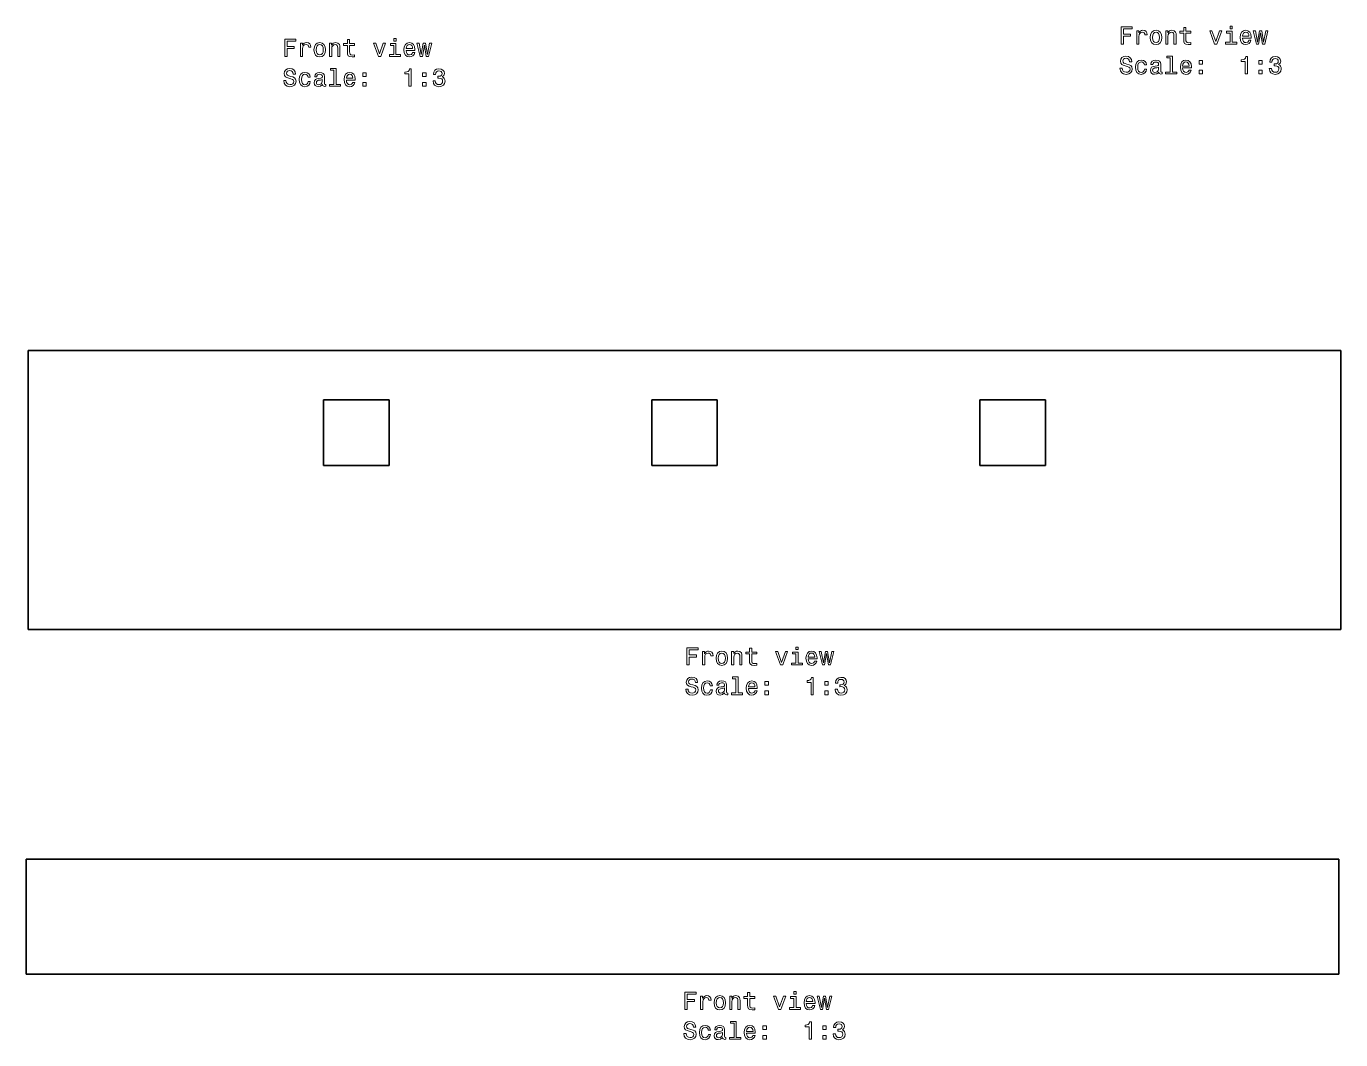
# Model space of a CAD drawing. Extents: x 12 to 1035, y 273 to 819.
# Drawn here: x 232.6 to 499.6, y 273.1 to 479 of the extents above; entities that cross this region are included whole.
import ezdxf

# ---------------------------------------------------------------- set-up
doc = ezdxf.new("R2010")
doc.units = 0

msp = doc.modelspace()

# ---------------------------------------------------------------- linework, layer by layer
at = {"color": 7, "lineweight": 35}
for p, q in [((232.954346, 413.139801), (499.621033, 413.139801)), ((232.954346, 356.473114), (232.954346, 413.139801)), ((499.621033, 413.139801), (499.621033, 356.473114)), ((499.621033, 356.473114), (232.954346, 356.473114)), ((499.221161, 309.818329), (232.554489, 309.818329)), ((232.554489, 309.818329), (232.554489, 286.484985)), ((499.221161, 286.484985), (499.221161, 309.818329)), ((232.554489, 286.484985), (499.221161, 286.484985))]:
    msp.add_line(p, q, dxfattribs=at)
at = {"color": 7, "lineweight": 35, "ltscale": 0.333334}
for p, q in [((292.954346, 389.806458), (292.954346, 403.139801)), ((292.954346, 403.139801), (306.287689, 403.139801)), ((306.287689, 403.139801), (306.287689, 389.806458)), ((359.621033, 389.806458), (359.621033, 403.139801)), ((372.954346, 403.139801), (372.954346, 389.806458)), ((426.287689, 389.806458), (426.287689, 403.139801)), ((426.287689, 403.139801), (439.621033, 403.139801)), ((439.621033, 403.139801), (439.621033, 389.806458)), ((306.287689, 389.806458), (292.954346, 389.806458)), ((439.621033, 389.806458), (426.287689, 389.806458))]:
    msp.add_line(p, q, dxfattribs=at)
at = {"color": 7, "lineweight": 35, "ltscale": 0.333333}
for p, q in [((359.621033, 403.139801), (372.954346, 403.139801)), ((372.954346, 389.806458), (359.621033, 389.806458))]:
    msp.add_line(p, q, dxfattribs=at)
at = {"color": 7, "lineweight": 13}
for points in [[(454.986298, 475.399445), (455.455292, 475.399445), (455.455292, 477.00824), (456.927917, 477.00824), (456.927917, 477.426819), (455.455292, 477.426819), (455.455292, 478.4758), (457.265839, 478.4758), (457.265839, 478.899445), (454.986298, 478.899445)], [(458.17865, 475.399445), (458.622467, 475.399445), (458.622467, 476.947723), (458.667847, 477.320923), (458.804016, 477.588196), (459.025909, 477.749603), (459.323456, 477.805054), (459.545349, 477.769775), (459.711792, 477.668884), (459.812653, 477.497437), (459.847961, 477.265442), (460.296814, 477.265442), (460.236298, 477.67395), (460.069855, 477.966461), (459.79248, 478.142975), (459.414246, 478.203491), (459.157043, 478.163147), (458.93512, 478.062256), (458.738434, 477.890808), (458.582092, 477.658813), (458.582092, 478.107666), (458.17865, 478.107666)], [(460.917114, 476.751038), (460.997803, 476.135742), (461.229797, 475.681854), (461.597961, 475.399445), (462.092194, 475.303619), (462.58139, 475.399445), (462.949554, 475.676819), (463.181519, 476.130707), (463.267273, 476.751038), (463.181519, 477.366302), (462.949554, 477.825226), (462.58139, 478.1026), (462.092194, 478.203491), (461.597961, 478.1026), (461.229797, 477.82019), (460.997803, 477.366302)], [(464.084259, 475.399445), (464.528076, 475.399445), (464.528076, 476.96286), (464.573456, 477.320923), (464.719727, 477.58316), (464.946655, 477.744537), (465.249268, 477.805054), (465.491333, 477.754639), (465.642639, 477.618469), (465.718262, 477.39151), (465.7435, 477.088928), (465.7435, 475.399445), (466.187286, 475.399445), (466.187286, 477.179718), (466.167114, 477.537781), (466.076355, 477.835327), (465.778809, 478.107666), (465.314819, 478.203491), (465.057617, 478.168182), (464.840759, 478.072357), (464.654144, 477.91098), (464.507904, 477.694122), (464.507904, 478.107666), (464.084259, 478.107666)], [(467.715393, 477.638641), (467.715393, 476.282013), (467.745667, 475.843262), (467.886871, 475.540649), (468.169281, 475.364136), (468.648376, 475.303619), (469.172882, 475.328827), (469.172882, 475.712128), (468.789612, 475.681854), (468.44162, 475.722198), (468.255005, 475.848297), (468.174316, 476.06012), (468.15921, 476.357666), (468.15921, 477.638641), (469.172882, 477.638641), (469.172882, 478.016876), (468.15921, 478.016876), (468.15921, 478.808655), (467.715393, 478.808655), (467.715393, 478.016876), (466.948822, 478.016876), (466.948822, 477.638641)], [(474.004303, 475.399445), (474.473328, 475.399445), (475.461792, 478.107666), (475.002869, 478.107666), (474.241333, 475.92395), (473.464661, 478.107666), (473.000702, 478.107666)], [(477.600128, 479.020477), (477.131104, 479.020477), (477.131104, 478.516174), (477.600128, 478.516174)], [(479.65271, 476.624939), (481.427917, 476.624939), (481.432983, 476.831726), (481.352295, 477.411682), (481.130371, 477.845398), (480.777344, 478.107666), (480.308319, 478.203491), (479.849396, 478.1026), (479.496368, 477.82019), (479.26944, 477.361267), (479.188721, 476.756073), (479.264374, 476.135742), (479.491333, 475.681854), (479.839325, 475.399445), (480.293213, 475.303619), (480.686584, 475.369171), (481.009338, 475.540649), (481.246368, 475.812988), (481.382538, 476.176086), (480.943787, 476.176086), (480.852997, 475.974365), (480.721863, 475.82309), (480.348694, 475.702026), (480.061218, 475.757507), (479.84436, 475.934021), (479.703156, 476.221497), (479.65271, 476.609833)], [(482.940887, 475.399445), (483.34436, 477.699158), (483.747803, 475.399445), (484.171448, 475.399445), (484.837158, 478.107666), (484.408478, 478.107666), (483.959625, 475.807953), (483.561218, 478.107666), (483.122467, 478.107666), (482.72403, 475.807953), (482.275177, 478.107666), (481.851563, 478.107666), (482.517273, 475.399445)], [(285.072235, 472.897949), (285.541229, 472.897949), (285.541229, 474.506744), (287.013855, 474.506744), (287.013855, 474.925323), (285.541229, 474.925323), (285.541229, 475.974304), (287.351776, 475.974304), (287.351776, 476.397949), (285.072235, 476.397949)], [(288.264587, 472.897949), (288.708405, 472.897949), (288.708405, 474.446228), (288.753784, 474.819427), (288.889954, 475.0867), (289.111847, 475.248108), (289.409393, 475.303558), (289.631287, 475.26828), (289.797729, 475.167389), (289.89859, 474.995941), (289.933899, 474.763947), (290.382751, 474.763947), (290.322235, 475.172455), (290.155792, 475.464966), (289.878418, 475.641479), (289.500183, 475.701996), (289.242981, 475.661652), (289.021057, 475.56076), (288.824371, 475.389313), (288.66803, 475.157318), (288.66803, 475.606171), (288.264587, 475.606171)], [(291.003052, 474.249542), (291.08374, 473.634247), (291.315735, 473.180359), (291.683899, 472.897949), (292.178131, 472.802124), (292.667328, 472.897949), (293.035492, 473.175323), (293.267456, 473.629211), (293.35321, 474.249542), (293.267456, 474.864807), (293.035492, 475.32373), (292.667328, 475.601105), (292.178131, 475.701996), (291.683899, 475.601105), (291.315735, 475.318695), (291.08374, 474.864807)], [(294.170197, 472.897949), (294.614014, 472.897949), (294.614014, 474.461365), (294.659393, 474.819427), (294.805664, 475.081665), (295.032593, 475.243042), (295.335205, 475.303558), (295.577271, 475.253143), (295.728577, 475.116974), (295.804199, 474.890015), (295.829437, 474.587433), (295.829437, 472.897949), (296.273224, 472.897949), (296.273224, 474.678223), (296.253052, 475.036285), (296.162292, 475.333832), (295.864746, 475.606171), (295.400757, 475.701996), (295.143555, 475.666687), (294.926697, 475.570862), (294.740082, 475.409485), (294.593842, 475.192627), (294.593842, 475.606171), (294.170197, 475.606171)], [(297.801331, 475.137146), (297.801331, 473.780518), (297.831604, 473.341766), (297.972809, 473.039154), (298.255219, 472.86264), (298.734314, 472.802124), (299.25882, 472.827332), (299.25882, 473.210632), (298.875549, 473.180359), (298.527557, 473.220703), (298.340942, 473.346802), (298.260254, 473.558624), (298.245148, 473.856171), (298.245148, 475.137146), (299.25882, 475.137146), (299.25882, 475.515381), (298.245148, 475.515381), (298.245148, 476.307159), (297.801331, 476.307159), (297.801331, 475.515381), (297.03476, 475.515381), (297.03476, 475.137146)], [(304.09024, 472.897949), (304.559265, 472.897949), (305.547729, 475.606171), (305.088806, 475.606171), (304.327271, 473.422455), (303.550598, 475.606171), (303.086639, 475.606171)], [(307.670929, 473.271149), (307.670929, 475.515381), (306.531158, 475.515381), (306.531158, 475.137146), (307.227112, 475.137146), (307.227112, 473.271149), (306.319336, 473.271149), (306.319336, 472.897949), (308.588806, 472.897949), (308.588806, 473.271149)], [(307.686066, 476.518982), (307.217041, 476.518982), (307.217041, 476.014679), (307.686066, 476.014679)], [(309.738647, 474.123444), (311.513855, 474.123444), (311.518921, 474.330231), (311.438232, 474.910187), (311.216309, 475.343903), (310.863281, 475.606171), (310.394257, 475.701996), (309.935333, 475.601105), (309.582306, 475.318695), (309.355377, 474.859772), (309.274658, 474.254578), (309.350311, 473.634247), (309.577271, 473.180359), (309.925262, 472.897949), (310.37915, 472.802124), (310.772522, 472.867676), (311.095276, 473.039154), (311.332306, 473.311493), (311.468475, 473.674591), (311.029724, 473.674591), (310.938934, 473.47287), (310.8078, 473.321594), (310.434631, 473.200531), (310.147156, 473.256012), (309.930298, 473.432526), (309.789093, 473.720001), (309.738647, 474.108337)], [(313.026825, 472.897949), (313.430298, 475.197662), (313.83374, 472.897949), (314.257385, 472.897949), (314.923096, 475.606171), (314.494415, 475.606171), (314.045563, 473.306458), (313.647156, 475.606171), (313.208405, 475.606171), (312.809967, 473.306458), (312.361115, 475.606171), (311.9375, 475.606171), (312.60321, 472.897949)], [(461.371002, 476.756073), (461.416412, 477.209961), (461.557617, 477.537781), (461.784546, 477.739502), (462.092194, 477.81012), (462.394775, 477.739502), (462.621735, 477.542816), (462.762939, 477.209961), (462.813385, 476.756073), (462.762939, 476.29715), (462.621735, 475.964294), (462.394775, 475.762543), (462.092194, 475.696991), (461.784546, 475.762543), (461.557617, 475.964294), (461.416412, 476.29715)], [(477.584991, 475.772644), (477.584991, 478.016876), (476.445221, 478.016876), (476.445221, 477.638641), (477.141174, 477.638641), (477.141174, 475.772644), (476.233398, 475.772644), (476.233398, 475.399445), (478.502869, 475.399445), (478.502869, 475.772644)], [(479.65271, 476.998138), (479.708191, 477.34613), (479.84436, 477.603333), (480.051117, 477.759674), (480.323456, 477.815155), (480.590759, 477.759674), (480.797516, 477.603333), (480.923615, 477.34613), (480.968994, 476.998138)], [(291.45694, 474.254578), (291.50235, 474.708466), (291.643555, 475.036285), (291.870483, 475.238007), (292.178131, 475.308624), (292.480713, 475.238007), (292.707672, 475.041321), (292.848877, 474.708466), (292.899323, 474.254578), (292.848877, 473.795654), (292.707672, 473.462799), (292.480713, 473.261047), (292.178131, 473.195496), (291.870483, 473.261047), (291.643555, 473.462799), (291.50235, 473.795654)], [(309.738647, 474.496643), (309.794128, 474.844635), (309.930298, 475.101837), (310.137054, 475.258179), (310.409393, 475.31366), (310.676697, 475.258179), (310.883453, 475.101837), (311.009552, 474.844635), (311.054932, 474.496643)], [(455.223328, 470.507507), (454.764374, 470.507507), (454.865234, 469.972931), (455.117401, 469.579559), (455.505737, 469.342499), (456.030243, 469.256775), (456.549683, 469.337463), (456.938019, 469.559387), (457.18512, 469.907349), (457.275909, 470.366302), (457.200256, 470.779846), (456.988434, 471.047119), (456.645508, 471.223633), (456.186584, 471.354767), (455.793213, 471.450592), (455.536011, 471.561523), (455.38974, 471.722931), (455.34436, 471.975067), (455.38974, 472.202026), (455.520874, 472.373505), (455.722595, 472.489502), (455.999969, 472.529846), (456.28241, 472.479401), (456.504303, 472.343231), (456.650543, 472.116302), (456.721161, 471.808655), (457.180084, 471.808655), (457.180084, 471.818726), (457.099396, 472.292816), (456.862366, 472.645813), (456.489166, 472.867737), (455.984833, 472.94339), (455.530945, 472.867737), (455.177917, 472.655914), (454.950989, 472.328094), (454.8703, 471.90448), (454.935852, 471.526245), (455.127502, 471.269012), (455.430084, 471.097565), (455.843628, 470.966431), (456.252136, 470.850433), (456.559784, 470.739502), (456.746368, 470.578094), (456.81192, 470.315857), (456.751404, 470.048553), (456.595062, 469.846832), (456.358032, 469.720764), (456.050415, 469.68042), (455.707458, 469.73587), (455.445221, 469.897278), (455.278778, 470.159515)], [(464.966827, 472.600433), (464.966827, 469.7258), (464.054016, 469.7258), (464.054016, 469.3526), (466.31842, 469.3526), (466.31842, 469.7258), (465.410645, 469.7258), (465.410645, 472.973633), (464.270874, 472.973633), (464.270874, 472.600433)], [(480.21756, 469.3526), (480.676483, 469.3526), (480.676483, 472.877808), (480.333557, 472.877808), (480.242767, 472.57019), (480.061218, 472.363403), (479.783844, 472.242371), (479.400543, 472.202026), (479.400543, 471.843964), (480.21756, 471.843964)], [(485.109497, 470.452026), (485.109497, 470.416718), (485.190186, 469.932556), (485.427216, 469.569458), (485.800415, 469.337463), (486.294647, 469.25174), (486.819153, 469.337463), (487.212524, 469.559387), (487.464661, 469.912384), (487.55545, 470.366302), (487.515106, 470.663849), (487.404144, 470.905914), (487.222595, 471.092499), (486.98053, 471.228668), (487.308319, 471.501007), (487.424316, 471.934723), (487.348694, 472.328094), (487.131805, 472.625641), (486.778809, 472.812256), (486.294647, 472.877808), (485.840759, 472.797119), (485.492767, 472.575226), (485.265808, 472.222198), (485.190186, 471.753174), (485.190186, 471.717865), (485.639038, 471.717865), (485.679382, 472.040649), (485.810486, 472.272644), (486.022308, 472.413849), (486.319855, 472.464264), (486.582092, 472.42392), (486.773743, 472.318024), (486.88974, 472.146545), (486.93512, 471.914551), (486.88974, 471.66745), (486.768707, 471.501007), (486.556885, 471.400146), (486.26944, 471.369904), (486.072754, 471.374939), (486.072754, 470.976532), (486.319855, 470.986603), (486.637573, 470.941223), (486.874603, 470.82019), (487.015808, 470.623505), (487.066254, 470.366302), (487.010773, 470.073792), (486.864532, 469.856934), (486.632538, 469.720764), (486.32489, 469.675354), (486.007172, 469.7258), (485.775177, 469.877106), (485.628937, 470.119171), (485.573456, 470.452026)], [(285.309265, 468.006012), (284.850311, 468.006012), (284.951172, 467.471436), (285.203339, 467.078064), (285.591675, 466.841003), (286.11618, 466.75528), (286.63562, 466.835968), (287.023956, 467.057892), (287.271057, 467.405853), (287.361847, 467.864807), (287.286194, 468.278351), (287.074371, 468.545624), (286.731445, 468.722137), (286.272522, 468.853271), (285.87915, 468.949097), (285.621948, 469.060028), (285.475677, 469.221436), (285.430298, 469.473572), (285.475677, 469.700531), (285.606812, 469.872009), (285.808533, 469.988007), (286.085907, 470.028351), (286.368347, 469.977905), (286.59024, 469.841736), (286.736481, 469.614807), (286.807098, 469.307159), (287.266022, 469.307159), (287.266022, 469.31723), (287.185333, 469.791321), (286.948303, 470.144318), (286.575104, 470.366241), (286.07077, 470.441895), (285.616882, 470.366241), (285.263855, 470.154419), (285.036926, 469.826599), (284.956238, 469.402985), (285.02179, 469.02475), (285.21344, 468.767517), (285.516022, 468.596069), (285.929565, 468.464935), (286.338074, 468.348938), (286.645721, 468.238007), (286.832306, 468.076599), (286.897858, 467.814362), (286.837341, 467.547058), (286.681, 467.345337), (286.44397, 467.219269), (286.136353, 467.178925), (285.793396, 467.234375), (285.531158, 467.395782), (285.364716, 467.65802)], [(295.052765, 470.098938), (295.052765, 467.224304), (294.139954, 467.224304), (294.139954, 466.851105), (296.404358, 466.851105), (296.404358, 467.224304), (295.496582, 467.224304), (295.496582, 470.472137), (294.356812, 470.472137), (294.356812, 470.098938)], [(310.303497, 466.851105), (310.762421, 466.851105), (310.762421, 470.376312), (310.419495, 470.376312), (310.328705, 470.068695), (310.147156, 469.861908), (309.869781, 469.740875), (309.486481, 469.700531), (309.486481, 469.342468), (310.303497, 469.342468)], [(315.195435, 467.950531), (315.195435, 467.915222), (315.276123, 467.431061), (315.513153, 467.067963), (315.886353, 466.835968), (316.380585, 466.750244), (316.90509, 466.835968), (317.298462, 467.057892), (317.550598, 467.410889), (317.641388, 467.864807), (317.601044, 468.162354), (317.490082, 468.404419), (317.308533, 468.591003), (317.066467, 468.727173), (317.394257, 468.999512), (317.510254, 469.433228), (317.434631, 469.826599), (317.217743, 470.124146), (316.864746, 470.31076), (316.380585, 470.376312), (315.926697, 470.295624), (315.578705, 470.07373), (315.351746, 469.720703), (315.276123, 469.251678), (315.276123, 469.21637), (315.724976, 469.21637), (315.76532, 469.539154), (315.896423, 469.771149), (316.108246, 469.912354), (316.405792, 469.962769), (316.66803, 469.922424), (316.85968, 469.816528), (316.975677, 469.64505), (317.021057, 469.413055), (316.975677, 469.165955), (316.854645, 468.999512), (316.642822, 468.898651), (316.355377, 468.868408), (316.158691, 468.873444), (316.158691, 468.475037), (316.405792, 468.485107), (316.723511, 468.439728), (316.960541, 468.318695), (317.101746, 468.122009), (317.152191, 467.864807), (317.09671, 467.572296), (316.95047, 467.355438), (316.718475, 467.219269), (316.410828, 467.173859), (316.093109, 467.224304), (315.861115, 467.37561), (315.714874, 467.617676), (315.659393, 467.950531)], [(459.737, 471.163116), (460.175781, 471.163116), (460.084991, 471.566589), (459.868134, 471.884308), (459.530243, 472.080994), (459.091461, 472.156647), (458.60733, 472.055756), (458.239166, 471.773346), (458.007172, 471.314423), (457.926483, 470.699127), (458.002136, 470.088898), (458.229095, 469.63501), (458.587158, 469.3526), (459.076355, 469.256775), (459.510071, 469.332428), (459.847961, 469.54425), (460.079956, 469.877106), (460.180817, 470.320892), (459.757172, 470.320892), (459.681519, 470.038483), (459.540314, 469.82666), (459.338593, 469.695526), (459.091461, 469.655182), (458.783844, 469.720764), (458.56192, 469.922485), (458.425781, 470.250305), (458.380371, 470.714264), (458.425781, 471.168152), (458.566986, 471.495972), (458.793915, 471.697693), (459.091461, 471.768311), (459.353729, 471.722931), (459.550415, 471.606934), (459.681519, 471.415283)], [(462.657043, 469.705627), (462.657043, 469.690491), (462.682251, 469.519012), (462.757904, 469.39798), (463.075623, 469.302155), (463.322754, 469.342499), (463.322754, 469.685455), (463.216827, 469.670319), (463.075623, 469.73587), (463.050415, 469.937622), (463.050415, 471.33963), (462.989899, 471.697693), (462.813385, 471.94986), (462.505737, 472.101166), (462.072021, 472.156647), (461.648376, 472.09613), (461.335724, 471.924652), (461.139038, 471.657349), (461.073456, 471.304321), (461.073456, 471.274078), (461.471863, 471.274078), (461.507172, 471.48587), (461.618134, 471.637177), (461.799683, 471.727966), (462.056885, 471.763275), (462.304016, 471.738037), (462.48053, 471.662384), (462.586426, 471.531281), (462.621735, 471.349731), (462.601563, 471.137909), (462.520874, 471.031982), (462.319153, 470.981567), (461.940887, 470.941223), (461.507172, 470.850433), (461.199554, 470.689056), (461.017975, 470.43689), (460.962524, 470.06369), (461.012939, 469.730835), (461.169281, 469.483734), (461.421448, 469.327393), (461.76944, 469.271912), (462.238434, 469.377808)], [(462.606598, 470.30072), (462.546082, 470.038483), (462.384705, 469.836761), (462.142639, 469.705627), (461.845062, 469.660248), (461.653442, 469.685455), (461.517273, 469.766144), (461.431519, 469.907349), (461.406311, 470.104034), (461.426483, 470.280548), (461.507172, 470.406647), (461.829956, 470.547852), (462.238434, 470.608368), (462.606598, 470.729401)], [(467.508606, 470.578094), (469.283844, 470.578094), (469.288879, 470.784882), (469.208191, 471.364838), (468.986298, 471.798553), (468.63327, 472.060822), (468.164246, 472.156647), (467.705322, 472.055756), (467.352295, 471.773346), (467.125336, 471.314423), (467.044647, 470.709229), (467.1203, 470.088898), (467.347229, 469.63501), (467.695221, 469.3526), (468.149109, 469.256775), (468.54248, 469.322327), (468.865234, 469.493805), (469.102295, 469.766144), (469.238434, 470.129242), (468.799683, 470.129242), (468.708923, 469.927521), (468.577789, 469.776245), (468.20459, 469.655182), (467.917114, 469.710663), (467.700256, 469.887177), (467.559052, 470.174652), (467.508606, 470.562988)], [(467.508606, 470.951294), (467.564087, 471.299286), (467.700256, 471.556488), (467.907043, 471.71283), (468.179382, 471.768311), (468.446655, 471.71283), (468.653442, 471.556488), (468.77951, 471.299286), (468.82489, 470.951294)], [(470.852295, 471.309387), (471.548248, 471.309387), (471.548248, 472.060822), (470.852295, 472.060822)], [(470.852295, 469.3526), (471.548248, 469.3526), (471.548248, 470.104034), (470.852295, 470.104034)], [(482.996368, 471.309387), (483.692322, 471.309387), (483.692322, 472.060822), (482.996368, 472.060822)], [(482.996368, 469.3526), (483.692322, 469.3526), (483.692322, 470.104034), (482.996368, 470.104034)], [(289.822937, 468.661621), (290.261719, 468.661621), (290.170929, 469.065094), (289.954071, 469.382813), (289.61618, 469.579498), (289.177399, 469.655151), (288.693268, 469.55426), (288.325104, 469.271851), (288.093109, 468.812927), (288.012421, 468.197632), (288.088074, 467.587402), (288.315033, 467.133514), (288.673096, 466.851105), (289.162292, 466.75528), (289.596008, 466.830933), (289.933899, 467.042755), (290.165894, 467.37561), (290.266754, 467.819397), (289.843109, 467.819397), (289.767456, 467.536987), (289.626251, 467.325165), (289.42453, 467.194031), (289.177399, 467.153687), (288.869781, 467.219269), (288.647858, 467.42099), (288.511719, 467.74881), (288.466309, 468.212769), (288.511719, 468.666656), (288.652924, 468.994476), (288.879852, 469.196198), (289.177399, 469.266815), (289.439667, 469.221436), (289.636353, 469.105438), (289.767456, 468.913788)], [(292.742981, 467.204132), (292.742981, 467.188995), (292.768188, 467.017517), (292.843842, 466.896484), (293.16156, 466.800659), (293.408691, 466.841003), (293.408691, 467.18396), (293.302765, 467.168823), (293.16156, 467.234375), (293.136353, 467.436127), (293.136353, 468.838135), (293.075836, 469.196198), (292.899323, 469.448364), (292.591675, 469.59967), (292.157959, 469.655151), (291.734314, 469.594635), (291.421661, 469.423157), (291.224976, 469.155853), (291.159393, 468.802826), (291.159393, 468.772583), (291.5578, 468.772583), (291.593109, 468.984375), (291.704071, 469.135681), (291.88562, 469.226471), (292.142822, 469.26178), (292.389954, 469.236542), (292.566467, 469.160889), (292.672363, 469.029785), (292.707672, 468.848236), (292.6875, 468.636414), (292.606812, 468.530487), (292.40509, 468.480072), (292.026825, 468.439728), (291.593109, 468.348938), (291.285492, 468.187561), (291.103912, 467.935394), (291.048462, 467.562195), (291.098877, 467.22934), (291.255219, 466.982239), (291.507385, 466.825897), (291.855377, 466.770416), (292.324371, 466.876312)], [(292.692535, 467.799225), (292.632019, 467.536987), (292.470642, 467.335266), (292.228577, 467.204132), (291.931, 467.158752), (291.73938, 467.18396), (291.60321, 467.264648), (291.517456, 467.405853), (291.492249, 467.602539), (291.512421, 467.779053), (291.593109, 467.905151), (291.915894, 468.046356), (292.324371, 468.106873), (292.692535, 468.227905)], [(297.594543, 468.076599), (299.369781, 468.076599), (299.374817, 468.283386), (299.294128, 468.863342), (299.072235, 469.297058), (298.719208, 469.559326), (298.250183, 469.655151), (297.79126, 469.55426), (297.438232, 469.271851), (297.211273, 468.812927), (297.130585, 468.207733), (297.206238, 467.587402), (297.433167, 467.133514), (297.781158, 466.851105), (298.235046, 466.75528), (298.628418, 466.820831), (298.951172, 466.99231), (299.188232, 467.264648), (299.324371, 467.627747), (298.88562, 467.627747), (298.794861, 467.426025), (298.663727, 467.27475), (298.290527, 467.153687), (298.003052, 467.209167), (297.786194, 467.385681), (297.644989, 467.673157), (297.594543, 468.061493)], [(297.594543, 468.449799), (297.650024, 468.797791), (297.786194, 469.054993), (297.992981, 469.211334), (298.26532, 469.266815), (298.532593, 469.211334), (298.73938, 469.054993), (298.865448, 468.797791), (298.910828, 468.449799)], [(300.938232, 468.807892), (301.634186, 468.807892), (301.634186, 469.559326), (300.938232, 469.559326)], [(300.938232, 466.851105), (301.634186, 466.851105), (301.634186, 467.602539), (300.938232, 467.602539)], [(313.082306, 468.807892), (313.778259, 468.807892), (313.778259, 469.559326), (313.082306, 469.559326)], [(313.082306, 466.851105), (313.778259, 466.851105), (313.778259, 467.602539), (313.082306, 467.602539)], [(366.771851, 349.283142), (367.240845, 349.283142), (367.240845, 350.891937), (368.71347, 350.891937), (368.71347, 351.310516), (367.240845, 351.310516), (367.240845, 352.359497), (369.051392, 352.359497), (369.051392, 352.783142), (366.771851, 352.783142)], [(379.500946, 351.522339), (379.500946, 350.16571), (379.531219, 349.726959), (379.672424, 349.424347), (379.954834, 349.247833), (380.433929, 349.187317), (380.958435, 349.212524), (380.958435, 349.595825), (380.575165, 349.565552), (380.227173, 349.605896), (380.040558, 349.731995), (379.959869, 349.943817), (379.944763, 350.241364), (379.944763, 351.522339), (380.958435, 351.522339), (380.958435, 351.900574), (379.944763, 351.900574), (379.944763, 352.692352), (379.500946, 352.692352), (379.500946, 351.900574), (378.734375, 351.900574), (378.734375, 351.522339)], [(389.385681, 352.904175), (388.916656, 352.904175), (388.916656, 352.399872), (389.385681, 352.399872)], [(369.964203, 349.283142), (370.40802, 349.283142), (370.40802, 350.831421), (370.4534, 351.20462), (370.589569, 351.471893), (370.811462, 351.633301), (371.109009, 351.688751), (371.330902, 351.653473), (371.497345, 351.552582), (371.598206, 351.381134), (371.633514, 351.149139), (372.082367, 351.149139), (372.021851, 351.557648), (371.855408, 351.850159), (371.578033, 352.026672), (371.199799, 352.087189), (370.942596, 352.046844), (370.720673, 351.945953), (370.523987, 351.774506), (370.367676, 351.542511), (370.367676, 351.991364), (369.964203, 351.991364)], [(372.702667, 350.634735), (372.783356, 350.01944), (373.01535, 349.565552), (373.383514, 349.283142), (373.877747, 349.187317), (374.366943, 349.283142), (374.735107, 349.560516), (374.967072, 350.014404), (375.052826, 350.634735), (374.967072, 351.25), (374.735107, 351.708923), (374.366943, 351.986298), (373.877747, 352.087189), (373.383514, 351.986298), (373.01535, 351.703888), (372.783356, 351.25)], [(373.156555, 350.639771), (373.201965, 351.093658), (373.34317, 351.421478), (373.570099, 351.623199), (373.877747, 351.693817), (374.180328, 351.623199), (374.407288, 351.426514), (374.548492, 351.093658), (374.598938, 350.639771), (374.548492, 350.180847), (374.407288, 349.847992), (374.180328, 349.64624), (373.877747, 349.580688), (373.570099, 349.64624), (373.34317, 349.847992), (373.201965, 350.180847)], [(375.869812, 349.283142), (376.313629, 349.283142), (376.313629, 350.846558), (376.359009, 351.20462), (376.50528, 351.466858), (376.732208, 351.628235), (377.034821, 351.688751), (377.276886, 351.638336), (377.428192, 351.502167), (377.503815, 351.275208), (377.529053, 350.972626), (377.529053, 349.283142), (377.972839, 349.283142), (377.972839, 351.063416), (377.952667, 351.421478), (377.861908, 351.719025), (377.564331, 351.991364), (377.100372, 352.087189), (376.84317, 352.05188), (376.626312, 351.956055), (376.439697, 351.794678), (376.293457, 351.57782), (376.293457, 351.991364), (375.869812, 351.991364)], [(385.789856, 349.283142), (386.258881, 349.283142), (387.247345, 351.991364), (386.788422, 351.991364), (386.026886, 349.807648), (385.250214, 351.991364), (384.786255, 351.991364)], [(389.370544, 349.656342), (389.370544, 351.900574), (388.230774, 351.900574), (388.230774, 351.522339), (388.926727, 351.522339), (388.926727, 349.656342), (388.018951, 349.656342), (388.018951, 349.283142), (390.288422, 349.283142), (390.288422, 349.656342)], [(391.438263, 350.508636), (393.21347, 350.508636), (393.218536, 350.715424), (393.137848, 351.29538), (392.915924, 351.729095), (392.562897, 351.991364), (392.093872, 352.087189), (391.634949, 351.986298), (391.281921, 351.703888), (391.054993, 351.244965), (390.974304, 350.639771), (391.049927, 350.01944), (391.276886, 349.565552), (391.624878, 349.283142), (392.078766, 349.187317), (392.472137, 349.252869), (392.794891, 349.424347), (393.031921, 349.696686), (393.168091, 350.059784), (392.72934, 350.059784), (392.63855, 349.858063), (392.507446, 349.706787), (392.134216, 349.585724), (391.846771, 349.641205), (391.629913, 349.817719), (391.488708, 350.105194), (391.438263, 350.49353)], [(391.438263, 350.881836), (391.493744, 351.229828), (391.629913, 351.48703), (391.83667, 351.643372), (392.109009, 351.698853), (392.376312, 351.643372), (392.583069, 351.48703), (392.709167, 351.229828), (392.754547, 350.881836)], [(394.72644, 349.283142), (395.129913, 351.582855), (395.533356, 349.283142), (395.957001, 349.283142), (396.622711, 351.991364), (396.194031, 351.991364), (395.745178, 349.69165), (395.346771, 351.991364), (394.90802, 351.991364), (394.509583, 349.69165), (394.06073, 351.991364), (393.637115, 351.991364), (394.302826, 349.283142)], [(367.008881, 344.391205), (366.549927, 344.391205), (366.650787, 343.856628), (366.902954, 343.463257), (367.29129, 343.226196), (367.815796, 343.140472), (368.335236, 343.221161), (368.723572, 343.443085), (368.970673, 343.791046), (369.061462, 344.25), (368.985809, 344.663544), (368.773987, 344.930817), (368.431061, 345.10733), (367.972137, 345.238464), (367.578766, 345.33429), (367.321564, 345.445221), (367.175293, 345.606628), (367.129913, 345.858765), (367.175293, 346.085724), (367.306427, 346.257202), (367.508148, 346.373199), (367.785522, 346.413544), (368.067963, 346.363098), (368.289856, 346.226929), (368.436096, 346), (368.506714, 345.692352), (368.965637, 345.692352), (368.965637, 345.702423), (368.884949, 346.176514), (368.647919, 346.52951), (368.274719, 346.751434), (367.770386, 346.827087), (367.316498, 346.751434), (366.96347, 346.539612), (366.736542, 346.211792), (366.655853, 345.788177), (366.721405, 345.409943), (366.913055, 345.15271), (367.215637, 344.981262), (367.629181, 344.850128), (368.037689, 344.734131), (368.345337, 344.623199), (368.531921, 344.461792), (368.597473, 344.199554), (368.536957, 343.932251), (368.380615, 343.73053), (368.143585, 343.604462), (367.835968, 343.564117), (367.493011, 343.619568), (367.230774, 343.780975), (367.064331, 344.043213)], [(371.522552, 345.046814), (371.961334, 345.046814), (371.870544, 345.450287), (371.653687, 345.768005), (371.315796, 345.964691), (370.877014, 346.040344), (370.392883, 345.939453), (370.024719, 345.657043), (369.792725, 345.19812), (369.712036, 344.582825), (369.787689, 343.972595), (370.014648, 343.518707), (370.372711, 343.236298), (370.861908, 343.140472), (371.295624, 343.216125), (371.633514, 343.427948), (371.865509, 343.760803), (371.96637, 344.20459), (371.542725, 344.20459), (371.467072, 343.92218), (371.325867, 343.710358), (371.124146, 343.579224), (370.877014, 343.538879), (370.569397, 343.604462), (370.347473, 343.806183), (370.211334, 344.134003), (370.165924, 344.597961), (370.211334, 345.051849), (370.352539, 345.379669), (370.579468, 345.58139), (370.877014, 345.652008), (371.139282, 345.606628), (371.335968, 345.490631), (371.467072, 345.298981)], [(374.442596, 343.589325), (374.442596, 343.574188), (374.467804, 343.40271), (374.543457, 343.281677), (374.861176, 343.185852), (375.108307, 343.226196), (375.108307, 343.569153), (375.00238, 343.554016), (374.861176, 343.619568), (374.835968, 343.82132), (374.835968, 345.223328), (374.775452, 345.58139), (374.598938, 345.833557), (374.29129, 345.984863), (373.857574, 346.040344), (373.433929, 345.979828), (373.121277, 345.80835), (372.924591, 345.541046), (372.859009, 345.188019), (372.859009, 345.157776), (373.257416, 345.157776), (373.292725, 345.369568), (373.403687, 345.520874), (373.585236, 345.611664), (373.842438, 345.646973), (374.089569, 345.621735), (374.266083, 345.546082), (374.371979, 345.414978), (374.407288, 345.233429), (374.387115, 345.021606), (374.306427, 344.91568), (374.104706, 344.865265), (373.72644, 344.824921), (373.292725, 344.734131), (372.985107, 344.572754), (372.803528, 344.320587), (372.748077, 343.947388), (372.798492, 343.614532), (372.954834, 343.367432), (373.207001, 343.21109), (373.554993, 343.155609), (374.023987, 343.261505)], [(374.392151, 344.184418), (374.331635, 343.92218), (374.170258, 343.720459), (373.928192, 343.589325), (373.630615, 343.543945), (373.438995, 343.569153), (373.302826, 343.649841), (373.217072, 343.791046), (373.191864, 343.987732), (373.212036, 344.164246), (373.292725, 344.290344), (373.615509, 344.431549), (374.023987, 344.492065), (374.392151, 344.613098)], [(376.75238, 346.484131), (376.75238, 343.609497), (375.839569, 343.609497), (375.839569, 343.236298), (378.103973, 343.236298), (378.103973, 343.609497), (377.196198, 343.609497), (377.196198, 346.85733), (376.056427, 346.85733), (376.056427, 346.484131)], [(379.294159, 344.461792), (381.069397, 344.461792), (381.074432, 344.668579), (380.993744, 345.248535), (380.771851, 345.682251), (380.418823, 345.944519), (379.949799, 346.040344), (379.490845, 345.939453), (379.137848, 345.657043), (378.910889, 345.19812), (378.8302, 344.592926), (378.905853, 343.972595), (379.132782, 343.518707), (379.480774, 343.236298), (379.934662, 343.140472), (380.328033, 343.206024), (380.650787, 343.377502), (380.887848, 343.649841), (381.023987, 344.012939), (380.585236, 344.012939), (380.494476, 343.811218), (380.363342, 343.659943), (379.990143, 343.538879), (379.702667, 343.59436), (379.485809, 343.770874), (379.344604, 344.05835), (379.294159, 344.446686)], [(379.294159, 344.834991), (379.34964, 345.182983), (379.485809, 345.440186), (379.692596, 345.596527), (379.964935, 345.652008), (380.232208, 345.596527), (380.438995, 345.440186), (380.565063, 345.182983), (380.610443, 344.834991)], [(382.637848, 345.193085), (383.333801, 345.193085), (383.333801, 345.944519), (382.637848, 345.944519)], [(392.003113, 343.236298), (392.462036, 343.236298), (392.462036, 346.761505), (392.11911, 346.761505), (392.02832, 346.453888), (391.846771, 346.247101), (391.569397, 346.126068), (391.186096, 346.085724), (391.186096, 345.727661), (392.003113, 345.727661)], [(394.781921, 345.193085), (395.477905, 345.193085), (395.477905, 345.944519), (394.781921, 345.944519)], [(396.89505, 344.335724), (396.89505, 344.300415), (396.975739, 343.816254), (397.212769, 343.453156), (397.585968, 343.221161), (398.0802, 343.135437), (398.604675, 343.221161), (398.998047, 343.443085), (399.250214, 343.796082), (399.341003, 344.25), (399.300659, 344.547546), (399.189697, 344.789612), (399.008148, 344.976196), (398.766083, 345.112366), (399.093872, 345.384705), (399.209869, 345.81842), (399.134216, 346.211792), (398.917358, 346.509338), (398.564331, 346.695953), (398.0802, 346.761505), (397.626312, 346.680817), (397.27832, 346.458923), (397.051392, 346.105896), (396.975739, 345.636871), (396.975739, 345.601563), (397.424561, 345.601563), (397.464935, 345.924347), (397.596039, 346.156342), (397.807861, 346.297546), (398.105408, 346.347961), (398.367676, 346.307617), (398.559296, 346.201721), (398.675293, 346.030243), (398.720673, 345.798248), (398.675293, 345.551147), (398.55426, 345.384705), (398.342438, 345.283844), (398.054993, 345.253601), (397.858307, 345.258636), (397.858307, 344.860229), (398.105408, 344.8703), (398.423126, 344.824921), (398.660156, 344.703888), (398.801392, 344.507202), (398.851807, 344.25), (398.796326, 343.957489), (398.650085, 343.740631), (398.418091, 343.604462), (398.110443, 343.559052), (397.792725, 343.609497), (397.56073, 343.760803), (397.41449, 344.002869), (397.359009, 344.335724)], [(382.637848, 343.236298), (383.333801, 343.236298), (383.333801, 343.987732), (382.637848, 343.987732)], [(394.781921, 343.236298), (395.477905, 343.236298), (395.477905, 343.987732), (394.781921, 343.987732)], [(366.372009, 279.295044), (366.841003, 279.295044), (366.841003, 280.903839), (368.313629, 280.903839), (368.313629, 281.322418), (366.841003, 281.322418), (366.841003, 282.371399), (368.65155, 282.371399), (368.65155, 282.795044), (366.372009, 282.795044)], [(369.564362, 279.295044), (370.008179, 279.295044), (370.008179, 280.843323), (370.053558, 281.216522), (370.189728, 281.483795), (370.411621, 281.645203), (370.709167, 281.700653), (370.931061, 281.665375), (371.097504, 281.564484), (371.198364, 281.393036), (371.233673, 281.161041), (371.682526, 281.161041), (371.622009, 281.56955), (371.455566, 281.862061), (371.178192, 282.038574), (370.799957, 282.099091), (370.542755, 282.058746), (370.320831, 281.957855), (370.124146, 281.786407), (369.967834, 281.554413), (369.967834, 282.003265), (369.564362, 282.003265)], [(372.302826, 280.646637), (372.383514, 280.031342), (372.615509, 279.577454), (372.983673, 279.295044), (373.477905, 279.199219), (373.967102, 279.295044), (374.335266, 279.572418), (374.56723, 280.026306), (374.652985, 280.646637), (374.56723, 281.261902), (374.335266, 281.720825), (373.967102, 281.998199), (373.477905, 282.099091), (372.983673, 281.998199), (372.615509, 281.71579), (372.383514, 281.261902)], [(372.756714, 280.651672), (372.802124, 281.10556), (372.943329, 281.43338), (373.170258, 281.635101), (373.477905, 281.705719), (373.780487, 281.635101), (374.007446, 281.438416), (374.148651, 281.10556), (374.199097, 280.651672), (374.148651, 280.192749), (374.007446, 279.859894), (373.780487, 279.658142), (373.477905, 279.59259), (373.170258, 279.658142), (372.943329, 279.859894), (372.802124, 280.192749)], [(375.469971, 279.295044), (375.913788, 279.295044), (375.913788, 280.858459), (375.959167, 281.216522), (376.105438, 281.47876), (376.332367, 281.640137), (376.634979, 281.700653), (376.877045, 281.650238), (377.028351, 281.514069), (377.103973, 281.287109), (377.129211, 280.984528), (377.129211, 279.295044), (377.572998, 279.295044), (377.572998, 281.075317), (377.552826, 281.43338), (377.462067, 281.730927), (377.16449, 282.003265), (376.700531, 282.099091), (376.443329, 282.063782), (376.226471, 281.967957), (376.039856, 281.80658), (375.893616, 281.589722), (375.893616, 282.003265), (375.469971, 282.003265)], [(379.101105, 281.534241), (379.101105, 280.177612), (379.131378, 279.738861), (379.272583, 279.436249), (379.554993, 279.259735), (380.034088, 279.199219), (380.558594, 279.224426), (380.558594, 279.607727), (380.175323, 279.577454), (379.827332, 279.617798), (379.640717, 279.743896), (379.560028, 279.955719), (379.544922, 280.253265), (379.544922, 281.534241), (380.558594, 281.534241), (380.558594, 281.912476), (379.544922, 281.912476), (379.544922, 282.704254), (379.101105, 282.704254), (379.101105, 281.912476), (378.334534, 281.912476), (378.334534, 281.534241)], [(385.390015, 279.295044), (385.859039, 279.295044), (386.847504, 282.003265), (386.38858, 282.003265), (385.627045, 279.81955), (384.850372, 282.003265), (384.386414, 282.003265)], [(388.970703, 279.668243), (388.970703, 281.912476), (387.830933, 281.912476), (387.830933, 281.534241), (388.526886, 281.534241), (388.526886, 279.668243), (387.61911, 279.668243), (387.61911, 279.295044), (389.88858, 279.295044), (389.88858, 279.668243)], [(388.98584, 282.916077), (388.516815, 282.916077), (388.516815, 282.411774), (388.98584, 282.411774)], [(391.038422, 280.520538), (392.813629, 280.520538), (392.818695, 280.727325), (392.738007, 281.307281), (392.516083, 281.740997), (392.163055, 282.003265), (391.694031, 282.099091), (391.235107, 281.998199), (390.88208, 281.71579), (390.655151, 281.256866), (390.574463, 280.651672), (390.650085, 280.031342), (390.877045, 279.577454), (391.225037, 279.295044), (391.678925, 279.199219), (392.072296, 279.264771), (392.39505, 279.436249), (392.63208, 279.708588), (392.76825, 280.071686), (392.329498, 280.071686), (392.238708, 279.869965), (392.107605, 279.718689), (391.734375, 279.597626), (391.44693, 279.653107), (391.230072, 279.82962), (391.088867, 280.117096), (391.038422, 280.505432)], [(391.038422, 280.893738), (391.093903, 281.24173), (391.230072, 281.498932), (391.436829, 281.655273), (391.709167, 281.710754), (391.976471, 281.655273), (392.183228, 281.498932), (392.309326, 281.24173), (392.354706, 280.893738)], [(394.326599, 279.295044), (394.730072, 281.594757), (395.133514, 279.295044), (395.557159, 279.295044), (396.22287, 282.003265), (395.794189, 282.003265), (395.345337, 279.703552), (394.94693, 282.003265), (394.508179, 282.003265), (394.109741, 279.703552), (393.660889, 282.003265), (393.237274, 282.003265), (393.902985, 279.295044)], [(366.609039, 274.403107), (366.150085, 274.403107), (366.250946, 273.86853), (366.503113, 273.475159), (366.891449, 273.238098), (367.415955, 273.152374), (367.935394, 273.233063), (368.32373, 273.454987), (368.570831, 273.802948), (368.661621, 274.261902), (368.585968, 274.675446), (368.374146, 274.942719), (368.031219, 275.119232), (367.572296, 275.250366), (367.178925, 275.346191), (366.921722, 275.457123), (366.775452, 275.61853), (366.730072, 275.870667), (366.775452, 276.097626), (366.906586, 276.269104), (367.108307, 276.385101), (367.385681, 276.425446), (367.668121, 276.375), (367.890015, 276.238831), (368.036255, 276.011902), (368.106873, 275.704254), (368.565796, 275.704254), (368.565796, 275.714325), (368.485107, 276.188416), (368.248077, 276.541412), (367.874878, 276.763336), (367.370544, 276.838989), (366.916656, 276.763336), (366.563629, 276.551514), (366.3367, 276.223694), (366.256012, 275.800079), (366.321564, 275.421844), (366.513214, 275.164612), (366.815796, 274.993164), (367.22934, 274.86203), (367.637848, 274.746033), (367.945496, 274.635101), (368.13208, 274.473694), (368.197632, 274.211456), (368.137115, 273.944153), (367.980774, 273.742432), (367.743744, 273.616364), (367.436127, 273.576019), (367.09317, 273.63147), (366.830933, 273.792877), (366.66449, 274.055115)], [(371.122711, 275.058716), (371.561493, 275.058716), (371.470703, 275.462189), (371.253845, 275.779907), (370.915955, 275.976593), (370.477173, 276.052246), (369.993042, 275.951355), (369.624878, 275.668945), (369.392883, 275.210022), (369.312195, 274.594727), (369.387848, 273.984497), (369.614807, 273.530609), (369.97287, 273.248199), (370.462067, 273.152374), (370.895782, 273.228027), (371.233673, 273.43985), (371.465668, 273.772705), (371.566528, 274.216492), (371.142883, 274.216492), (371.06723, 273.934082), (370.926025, 273.72226), (370.724304, 273.591125), (370.477173, 273.550781), (370.169556, 273.616364), (369.947632, 273.818085), (369.811493, 274.145905), (369.766083, 274.609863), (369.811493, 275.063751), (369.952698, 275.391571), (370.179626, 275.593292), (370.477173, 275.66391), (370.739441, 275.61853), (370.936127, 275.502533), (371.06723, 275.310883)], [(374.042755, 273.601227), (374.042755, 273.58609), (374.067963, 273.414612), (374.143616, 273.293579), (374.461334, 273.197754), (374.708466, 273.238098), (374.708466, 273.581055), (374.602539, 273.565918), (374.461334, 273.63147), (374.436127, 273.833221), (374.436127, 275.235229), (374.37561, 275.593292), (374.199097, 275.845459), (373.891449, 275.996765), (373.457733, 276.052246), (373.034088, 275.99173), (372.721436, 275.820251), (372.52475, 275.552948), (372.459167, 275.199921), (372.459167, 275.169678), (372.857574, 275.169678), (372.892883, 275.38147), (373.003845, 275.532776), (373.185394, 275.623566), (373.442596, 275.658875), (373.689728, 275.633636), (373.866241, 275.557983), (373.972137, 275.42688), (374.007446, 275.245331), (373.987274, 275.033508), (373.906586, 274.927582), (373.704865, 274.877167), (373.326599, 274.836823), (372.892883, 274.746033), (372.585266, 274.584656), (372.403687, 274.332489), (372.348236, 273.95929), (372.398651, 273.626434), (372.554993, 273.379333), (372.807159, 273.222992), (373.155151, 273.167511), (373.624146, 273.273407)], [(376.352539, 276.496033), (376.352539, 273.621399), (375.439728, 273.621399), (375.439728, 273.248199), (377.704132, 273.248199), (377.704132, 273.621399), (376.796356, 273.621399), (376.796356, 276.869232), (375.656586, 276.869232), (375.656586, 276.496033)], [(378.894318, 274.473694), (380.669556, 274.473694), (380.674591, 274.680481), (380.593903, 275.260437), (380.372009, 275.694153), (380.018982, 275.956421), (379.549957, 276.052246), (379.091003, 275.951355), (378.738007, 275.668945), (378.511047, 275.210022), (378.430359, 274.604828), (378.506012, 273.984497), (378.732941, 273.530609), (379.080933, 273.248199), (379.534821, 273.152374), (379.928192, 273.217926), (380.250946, 273.389404), (380.488007, 273.661743), (380.624146, 274.024841), (380.185394, 274.024841), (380.094635, 273.82312), (379.963501, 273.671844), (379.590302, 273.550781), (379.302826, 273.606262), (379.085968, 273.782776), (378.944763, 274.070251), (378.894318, 274.458588)], [(378.894318, 274.846893), (378.949799, 275.194885), (379.085968, 275.452087), (379.292755, 275.608429), (379.565094, 275.66391), (379.832367, 275.608429), (380.039154, 275.452087), (380.165222, 275.194885), (380.210602, 274.846893)], [(382.238007, 275.204987), (382.93396, 275.204987), (382.93396, 275.956421), (382.238007, 275.956421)], [(391.603271, 273.248199), (392.062195, 273.248199), (392.062195, 276.773407), (391.719269, 276.773407), (391.628479, 276.46579), (391.44693, 276.259003), (391.169556, 276.13797), (390.786255, 276.097626), (390.786255, 275.739563), (391.603271, 275.739563)], [(394.38208, 275.204987), (395.078064, 275.204987), (395.078064, 275.956421), (394.38208, 275.956421)], [(396.495209, 274.347626), (396.495209, 274.312317), (396.575897, 273.828156), (396.812927, 273.465057), (397.186127, 273.233063), (397.680359, 273.147339), (398.204834, 273.233063), (398.598206, 273.454987), (398.850372, 273.807983), (398.941162, 274.261902), (398.900818, 274.559448), (398.789856, 274.801514), (398.608307, 274.988098), (398.366241, 275.124268), (398.694031, 275.396606), (398.810028, 275.830322), (398.734375, 276.223694), (398.517517, 276.52124), (398.16449, 276.707855), (397.680359, 276.773407), (397.226471, 276.692719), (396.878479, 276.470825), (396.65155, 276.117798), (396.575897, 275.648773), (396.575897, 275.613464), (397.024719, 275.613464), (397.065094, 275.936249), (397.196198, 276.168243), (397.40802, 276.309448), (397.705566, 276.359863), (397.967834, 276.319519), (398.159454, 276.213623), (398.275452, 276.042145), (398.320831, 275.81015), (398.275452, 275.563049), (398.154419, 275.396606), (397.942596, 275.295746), (397.655151, 275.265503), (397.458466, 275.270538), (397.458466, 274.872131), (397.705566, 274.882202), (398.023285, 274.836823), (398.260315, 274.71579), (398.40155, 274.519104), (398.451965, 274.261902), (398.396484, 273.969391), (398.250244, 273.752533), (398.01825, 273.616364), (397.710602, 273.570953), (397.392883, 273.621399), (397.160889, 273.772705), (397.014648, 274.014771), (396.959167, 274.347626)], [(373.99231, 274.19632), (373.931793, 273.934082), (373.770416, 273.732361), (373.528351, 273.601227), (373.230774, 273.555847), (373.039154, 273.581055), (372.902985, 273.661743), (372.81723, 273.802948), (372.792023, 273.999634), (372.812195, 274.176147), (372.892883, 274.302246), (373.215668, 274.443451), (373.624146, 274.503967), (373.99231, 274.625)], [(382.238007, 273.248199), (382.93396, 273.248199), (382.93396, 273.999634), (382.238007, 273.999634)], [(394.38208, 273.248199), (395.078064, 273.248199), (395.078064, 273.999634), (394.38208, 273.999634)]]:
    msp.add_lwpolyline(points, close=True, dxfattribs=at)

doc.saveas('drawing.dxf')
